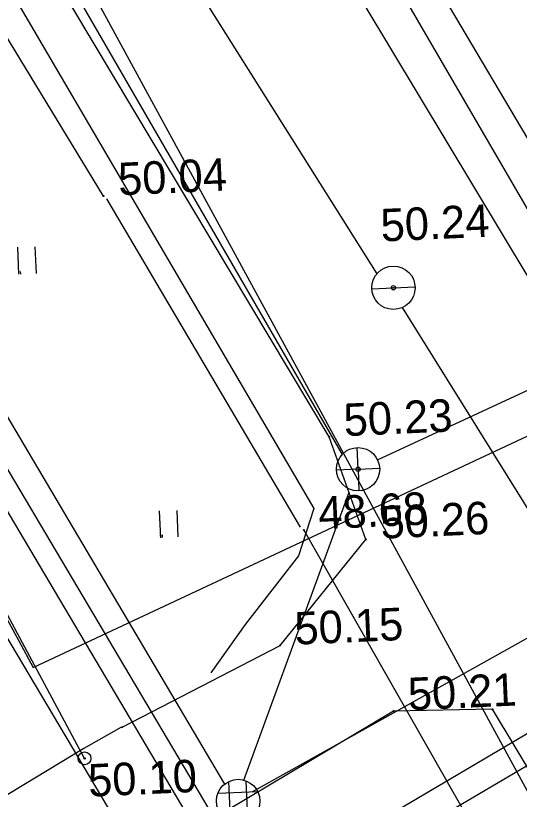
# Model space of a CAD drawing. Extents: x 641407 to 642093, y 6455165 to 6455786.
# Drawn here: x 641558.94 to 641570.56, y 6455662.54 to 6455680.61 of the extents above; entities that cross this region are included whole.
import ezdxf

# ---------------------------------------------------------------- set-up
doc = ezdxf.new("R2010")
doc.units = 0
for name, color, linetype in [('12_MPPOST', 7, 'Continuous'), ('36_SILLAD', 7, 'Continuous'), ('40_KRUNDIPII', 7, 'Continuous'), ('42_JARSAK', 7, 'Continuous'), ('63_KARVUD', 7, 'Continuous'), ('Default', 7, 'Continuous'), ('DETAILID', 7, 'Continuous'), ('KAEV', 7, 'Continuous'), ('KALLAS', 7, 'Continuous'), ('KRUNDIPIIR', 7, 'Continuous'), ('Level 35', 7, 'Continuous'), ('Level 38', 7, 'Continuous'), ('Level 46', 7, 'Continuous'), ('Level 53', 7, 'Continuous'), ('RIST', 7, 'Continuous'), ('TANAV', 7, 'Continuous'), ('TEEAAR', 7, 'Continuous'), ('TEKST', 7, 'Continuous'), ('TRAFO', 7, 'Continuous'), ('VEEKAEV', 7, 'Continuous')]:
    doc.layers.add(name, color=color, linetype=linetype)

# ---------------------------------------------------------------- blocks, each defined once
blk = doc.blocks.new('PUNKT9')
at = {"layer": '12_MPPOST'}
blk.add_circle((0, 0), 10, dxfattribs=at)
blk = doc.blocks.new('VVEEK1')
at = {"layer": 'Default'}
blk.add_line((-50, 0), (50, 0), dxfattribs=at)
blk.add_circle((0, 0), 50, dxfattribs=at)
blk = doc.blocks.new('VKANK4')
at = {"layer": 'Default'}
for q in [(-50, 0), (0, 50), (50, 0), (0, -50)]:
    blk.add_line((0, 0), q, dxfattribs=at)
blk.add_circle((0, 0), 50, dxfattribs=at)
blk = doc.blocks.new('VDREKA')
at = {"layer": 'TEKST'}
for p, q in [((-200, 458), (-200, -458)), ((200, 458), (200, -458)), ((-458, 200), (458, 200)), ((-458, -200), (458, -200))]:
    blk.add_line(p, q, dxfattribs=at)
blk.add_circle((0, 0), 500, dxfattribs=at)
blk = doc.blocks.new('KHEIN6')
at = {"layer": 'Default'}
for p, q in [((0, 62), (0, 0)), ((41, 61), (41, 0))]:
    blk.add_line(p, q, dxfattribs=at)
blk = doc.blocks.new('K_AIP2')
at = {"layer": 'Default'}
blk.add_circle((0, 0), 14.8, dxfattribs=at)
blk = doc.blocks.new('PUNK10')
at = {"layer": '12_MPPOST'}
blk.add_circle((0, 0), 10, dxfattribs=at)
blk = doc.blocks.new('VVEEK2')
at = {"layer": 'DETAILID'}
blk.add_line((-500, 0), (500, 0), dxfattribs=at)
blk.add_circle((0, 0), 500, dxfattribs=at)
blk = doc.blocks.new('VKANK5')
at = {"layer": 'VEEKAEV'}
for q in [(0, 500), (-500, 0), (500, 0), (0, -500)]:
    blk.add_line((0, 0), q, dxfattribs=at)
blk.add_circle((0, 0), 500, dxfattribs=at)
blk = doc.blocks.new('VDREK0')
at = {"layer": 'TEKST'}
for p, q in [((-200, 458), (-200, -458)), ((200, 458), (200, -458)), ((-458, 200), (458, 200)), ((-458, -200), (458, -200))]:
    blk.add_line(p, q, dxfattribs=at)
blk.add_circle((0, 0), 500, dxfattribs=at)
blk = doc.blocks.new('KHEIN7')
at = {"layer": 'TANAV'}
for p, q in [((0, 620.11), (0, 0)), ((405.61, 608.83), (405.61, 0))]:
    blk.add_line(p, q, dxfattribs=at)
blk = doc.blocks.new('K_AIP3')
at = {"layer": 'RIST'}
blk.add_circle((0, 0), 148, dxfattribs=at)

msp = doc.modelspace()

# ---------------------------------------------------------------- linework, layer by layer
at = {"layer": '36_SILLAD'}
for p, q in [((641565.514, 6455660.985), (641585.44, 6455672.707)), ((641565.514, 6455660.985), (641585.44, 6455672.707)), ((641565.835, 6455660.44), (641585.773, 6455672.169)), ((641565.835, 6455660.44), (641585.773, 6455672.169))]:
    msp.add_line(p, q, dxfattribs=at)
for points in [[(641563.774, 6455661.69), (641540.701, 6455700.627), (641530.562, 6455717.889)], [(641563.774, 6455661.69), (641540.701, 6455700.627), (641530.562, 6455717.889)], [(641563.346, 6455661.437), (641540.273, 6455700.374), (641530.133, 6455717.637)], [(641563.346, 6455661.437), (641540.273, 6455700.374), (641530.133, 6455717.637)]]:
    msp.add_lwpolyline(points, dxfattribs=at)
at = {"layer": '40_KRUNDIPII'}
msp.add_lwpolyline([(641543.235, 6455692.383), (641574.693, 6455639.402), (641533.879, 6455623.692), (641514.86, 6455688.57)], close=True, dxfattribs=at)
msp.add_lwpolyline([(641543.235, 6455692.383), (641574.693, 6455639.402), (641533.879, 6455623.692), (641514.86, 6455688.57)], close=True, dxfattribs=at)
at = {"layer": '42_JARSAK'}
for p, q in [((641565.064, 6455685.924), (641586.974, 6455648.207)), ((641565.064, 6455685.924), (641586.974, 6455648.207)), ((641565.064, 6455685.924), (641586.974, 6455648.207)), ((641565.064, 6455685.924), (641586.974, 6455648.207)), ((641580.692, 6455660.988), (641567.554, 6455683.174)), ((641580.692, 6455660.988), (641567.554, 6455683.174)), ((641580.692, 6455660.988), (641567.554, 6455683.174)), ((641580.692, 6455660.988), (641567.554, 6455683.174)), ((641580.692, 6455660.988), (641567.554, 6455683.174)), ((641580.692, 6455660.988), (641567.554, 6455683.174)), ((641580.692, 6455660.988), (641567.554, 6455683.174)), ((641580.692, 6455660.988), (641567.554, 6455683.174))]:
    msp.add_line(p, q, dxfattribs=at)
at = {"layer": 'DETAILID'}
msp.add_line((641567.655, 6455674.335), (641567.655, 6455674.335), dxfattribs=at)
msp.add_line((641567.655, 6455674.335), (641567.655, 6455674.335), dxfattribs=at)
msp.add_line((641567.655, 6455674.335), (641567.655, 6455674.335), dxfattribs=at)
msp.add_line((641567.655, 6455674.335), (641567.655, 6455674.335), dxfattribs=at)
msp.add_line((641567.655, 6455674.335), (641567.655, 6455674.335), dxfattribs=at)
msp.add_line((641567.655, 6455674.335), (641567.655, 6455674.335), dxfattribs=at)
msp.add_line((641567.655, 6455674.335), (641567.655, 6455674.335), dxfattribs=at)
msp.add_line((641567.655, 6455674.335), (641567.655, 6455674.335), dxfattribs=at)
msp.add_line((641567.655, 6455674.335), (641567.655, 6455674.335), dxfattribs=at)
msp.add_line((641567.655, 6455674.335), (641567.655, 6455674.335), dxfattribs=at)
msp.add_line((641567.655, 6455674.335), (641567.655, 6455674.335), dxfattribs=at)
msp.add_line((641567.655, 6455674.335), (641567.655, 6455674.335), dxfattribs=at)
at = {"layer": 'KAEV'}
for p, q in [((641542.904, 6455711.287), (641566.471, 6455670.488)), ((641542.904, 6455711.287), (641566.471, 6455670.488)), ((641567.292, 6455670.365), (641582.518, 6455677.433)), ((641567.292, 6455670.365), (641582.518, 6455677.433)), ((641564.204, 6455662.985), (641566.633, 6455669.623)), ((641564.204, 6455662.985), (641566.633, 6455669.623))]:
    msp.add_line(p, q, dxfattribs=at)
at = {"layer": 'KALLAS'}
for p, q in [((641557.012, 6455684.281), (641565.818, 6455669.244)), ((641557.012, 6455684.281), (641565.818, 6455669.244)), ((641557.012, 6455684.281), (641565.818, 6455669.244)), ((641557.012, 6455684.281), (641565.818, 6455669.244)), ((641566.176, 6455670.897), (641566.176, 6455670.897)), ((641566.176, 6455670.897), (641566.176, 6455670.897)), ((641566.176, 6455670.897), (641566.176, 6455670.897)), ((641566.176, 6455670.897), (641566.176, 6455670.897)), ((641566.176, 6455670.897), (641566.176, 6455670.897)), ((641566.176, 6455670.897), (641566.176, 6455670.897)), ((641566.176, 6455670.897), (641566.176, 6455670.897)), ((641566.176, 6455670.897), (641566.176, 6455670.897)), ((641566.176, 6455670.897), (641566.176, 6455670.897)), ((641566.176, 6455670.897), (641566.176, 6455670.897)), ((641566.176, 6455670.897), (641566.176, 6455670.897)), ((641566.176, 6455670.897), (641566.176, 6455670.897)), ((641565.818, 6455669.244), (641565.471, 6455668.154)), ((641565.818, 6455669.244), (641565.471, 6455668.154)), ((641565.818, 6455669.244), (641565.471, 6455668.154)), ((641565.818, 6455669.244), (641565.471, 6455668.154)), ((641567.024, 6455668.533), (641567.024, 6455668.533)), ((641567.024, 6455668.533), (641567.024, 6455668.533)), ((641567.024, 6455668.533), (641567.024, 6455668.533)), ((641567.024, 6455668.533), (641567.024, 6455668.533)), ((641567.024, 6455668.533), (641567.024, 6455668.533)), ((641567.024, 6455668.533), (641567.024, 6455668.533)), ((641567.024, 6455668.533), (641567.024, 6455668.533)), ((641567.024, 6455668.533), (641567.024, 6455668.533)), ((641567.024, 6455668.533), (641567.024, 6455668.533)), ((641567.024, 6455668.533), (641567.024, 6455668.533)), ((641567.024, 6455668.533), (641567.024, 6455668.533)), ((641567.024, 6455668.533), (641567.024, 6455668.533)), ((641565.471, 6455668.154), (641564.241, 6455666.571)), ((641565.471, 6455668.154), (641564.241, 6455666.571)), ((641565.471, 6455668.154), (641564.241, 6455666.571)), ((641565.471, 6455668.154), (641564.241, 6455666.571)), ((641564.241, 6455666.571), (641563.443, 6455665.46)), ((641564.241, 6455666.571), (641563.443, 6455665.46)), ((641564.241, 6455666.571), (641563.443, 6455665.46)), ((641564.241, 6455666.571), (641563.443, 6455665.46)), ((641565.041, 6455666.089), (641565.041, 6455666.089)), ((641565.041, 6455666.089), (641565.041, 6455666.089)), ((641565.041, 6455666.089), (641565.041, 6455666.089)), ((641565.041, 6455666.089), (641565.041, 6455666.089)), ((641565.041, 6455666.089), (641565.041, 6455666.089)), ((641565.041, 6455666.089), (641565.041, 6455666.089)), ((641565.041, 6455666.089), (641565.041, 6455666.089)), ((641565.041, 6455666.089), (641565.041, 6455666.089)), ((641565.041, 6455666.089), (641565.041, 6455666.089)), ((641565.041, 6455666.089), (641565.041, 6455666.089)), ((641565.041, 6455666.089), (641565.041, 6455666.089)), ((641565.041, 6455666.089), (641565.041, 6455666.089)), ((641567.657, 6455664.576), (641567.657, 6455664.576)), ((641567.657, 6455664.576), (641567.657, 6455664.576)), ((641567.657, 6455664.576), (641567.657, 6455664.576)), ((641567.657, 6455664.576), (641567.657, 6455664.576)), ((641567.657, 6455664.576), (641567.657, 6455664.576)), ((641567.657, 6455664.576), (641567.657, 6455664.576)), ((641567.657, 6455664.576), (641567.657, 6455664.576)), ((641567.657, 6455664.576), (641567.657, 6455664.576)), ((641567.657, 6455664.576), (641567.657, 6455664.576)), ((641567.657, 6455664.576), (641567.657, 6455664.576)), ((641567.657, 6455664.576), (641567.657, 6455664.576)), ((641567.657, 6455664.576), (641567.657, 6455664.576)), ((641569.942, 6455664.616), (641569.942, 6455664.616)), ((641569.942, 6455664.616), (641569.942, 6455664.616)), ((641569.942, 6455664.616), (641569.942, 6455664.616)), ((641569.942, 6455664.616), (641569.942, 6455664.616)), ((641569.942, 6455664.616), (641569.942, 6455664.616)), ((641569.942, 6455664.616), (641569.942, 6455664.616)), ((641569.942, 6455664.616), (641569.942, 6455664.616)), ((641569.942, 6455664.616), (641569.942, 6455664.616)), ((641569.942, 6455664.616), (641569.942, 6455664.616)), ((641569.942, 6455664.616), (641569.942, 6455664.616)), ((641569.942, 6455664.616), (641569.942, 6455664.616)), ((641569.942, 6455664.616), (641569.942, 6455664.616)), ((641561.397, 6455664.201), (641561.397, 6455664.201)), ((641561.397, 6455664.201), (641561.397, 6455664.201)), ((641561.397, 6455664.201), (641561.397, 6455664.201)), ((641561.397, 6455664.201), (641561.397, 6455664.201)), ((641561.397, 6455664.201), (641561.397, 6455664.201)), ((641561.397, 6455664.201), (641561.397, 6455664.201)), ((641561.397, 6455664.201), (641561.397, 6455664.201)), ((641561.397, 6455664.201), (641561.397, 6455664.201)), ((641561.397, 6455664.201), (641561.397, 6455664.201)), ((641561.397, 6455664.201), (641561.397, 6455664.201)), ((641561.397, 6455664.201), (641561.397, 6455664.201)), ((641561.397, 6455664.201), (641561.397, 6455664.201))]:
    msp.add_line(p, q, dxfattribs=at)
for points in [[(641550.247, 6455708.603), (641559.956, 6455692.55), (641572.692, 6455671.369), (641574.59, 6455670.959), (641579.367, 6455671.534), (641579.69, 6455672.07), (641572.187, 6455682.217), (641565.02, 6455692.879)], [(641550.247, 6455708.603), (641559.956, 6455692.55), (641572.692, 6455671.369), (641574.59, 6455670.959), (641579.367, 6455671.534), (641579.69, 6455672.07), (641572.187, 6455682.217), (641565.02, 6455692.879)], [(641550.247, 6455708.603), (641559.956, 6455692.55), (641572.692, 6455671.369), (641574.59, 6455670.959), (641579.367, 6455671.534), (641579.69, 6455672.07), (641572.187, 6455682.217), (641565.02, 6455692.879)], [(641550.247, 6455708.603), (641559.956, 6455692.55), (641572.692, 6455671.369), (641574.59, 6455670.959), (641579.367, 6455671.534), (641579.69, 6455672.07), (641572.187, 6455682.217), (641565.02, 6455692.879)], [(641561.397, 6455664.201), (641565.041, 6455666.089), (641567.024, 6455668.533), (641566.176, 6455670.897), (641549.815, 6455698.239), (641547.103, 6455698.268), (641542.131, 6455696.337)], [(641561.397, 6455664.201), (641565.041, 6455666.089), (641567.024, 6455668.533), (641566.176, 6455670.897), (641549.815, 6455698.239), (641547.103, 6455698.268), (641542.131, 6455696.337)], [(641561.397, 6455664.201), (641565.041, 6455666.089), (641567.024, 6455668.533), (641566.176, 6455670.897), (641549.815, 6455698.239), (641547.103, 6455698.268), (641542.131, 6455696.337)], [(641561.397, 6455664.201), (641565.041, 6455666.089), (641567.024, 6455668.533), (641566.176, 6455670.897), (641549.815, 6455698.239), (641547.103, 6455698.268), (641542.131, 6455696.337)], [(641582.733, 6455643.373), (641569.942, 6455664.616), (641567.657, 6455664.576), (641562.379, 6455661.419)], [(641582.733, 6455643.373), (641569.942, 6455664.616), (641567.657, 6455664.576), (641562.379, 6455661.419)], [(641582.733, 6455643.373), (641569.942, 6455664.616), (641567.657, 6455664.576), (641562.379, 6455661.419)], [(641582.733, 6455643.373), (641569.942, 6455664.616), (641567.657, 6455664.576), (641562.379, 6455661.419)], [(641561.368, 6455664.2), (641560.516, 6455663.714), (641550.786, 6455657.828)], [(641561.368, 6455664.2), (641560.516, 6455663.714), (641550.786, 6455657.828)]]:
    msp.add_lwpolyline(points, dxfattribs=at)
at = {"layer": 'Level 35'}
for p, q in [((641541.519, 6455700.454), (641563.761, 6455662.891)), ((641541.519, 6455700.454), (641563.761, 6455662.891)), ((641564.399, 6455662.716), (641584.629, 6455674.019)), ((641564.399, 6455662.716), (641584.629, 6455674.019))]:
    msp.add_line(p, q, dxfattribs=at)
at = {"layer": 'Level 38'}
msp.add_line((641559.351, 6455665.577), (641583, 6455676.653), dxfattribs=at)
msp.add_line((641559.351, 6455665.577), (641583, 6455676.653), dxfattribs=at)
msp.add_line((641559.351, 6455665.577), (641583, 6455676.653), dxfattribs=at)
msp.add_line((641559.351, 6455665.577), (641583, 6455676.653), dxfattribs=at)
msp.add_open_spline([(641546.287, 6455680.192), (641548.418, 6455680.57), (641550.467, 6455680.266), (641552.113, 6455678.869), (641559.351, 6455665.577)], degree=3, dxfattribs=at)
msp.add_open_spline([(641546.287, 6455680.192), (641548.418, 6455680.57), (641550.467, 6455680.266), (641552.113, 6455678.869), (641559.351, 6455665.577)], degree=3, dxfattribs=at)
msp.add_open_spline([(641546.287, 6455680.192), (641548.418, 6455680.57), (641550.467, 6455680.266), (641552.113, 6455678.869), (641559.351, 6455665.577)], degree=3, dxfattribs=at)
msp.add_open_spline([(641546.287, 6455680.192), (641548.418, 6455680.57), (641550.467, 6455680.266), (641552.113, 6455678.869), (641559.351, 6455665.577)], degree=3, dxfattribs=at)
at = {"layer": 'Level 46'}
msp.add_line((641560.973, 6455676.449), (641560.973, 6455676.449), dxfattribs=at)
msp.add_line((641560.973, 6455676.449), (641560.973, 6455676.449), dxfattribs=at)
msp.add_line((641560.973, 6455676.449), (641560.973, 6455676.449), dxfattribs=at)
msp.add_line((641560.973, 6455676.449), (641560.973, 6455676.449), dxfattribs=at)
msp.add_line((641560.973, 6455676.449), (641560.973, 6455676.449), dxfattribs=at)
msp.add_line((641560.973, 6455676.449), (641560.973, 6455676.449), dxfattribs=at)
at = {"layer": 'Level 53'}
msp.add_lwpolyline([(641540.463, 6455718.332), (641572.291, 6455659.885), (641588.31, 6455633.097)], dxfattribs=at)
msp.add_lwpolyline([(641540.463, 6455718.332), (641572.291, 6455659.885), (641588.31, 6455633.097)], dxfattribs=at)
msp.add_lwpolyline([(641543.235, 6455692.383), (641574.693, 6455639.402), (641533.879, 6455623.692), (641514.86, 6455688.57)], close=True, dxfattribs=at)
msp.add_lwpolyline([(641543.235, 6455692.383), (641574.693, 6455639.402), (641533.879, 6455623.692), (641514.86, 6455688.57)], close=True, dxfattribs=at)
at = {"layer": 'RIST'}
msp.add_line((641560.533, 6455663.484), (641555.783, 6455672.324), dxfattribs=at)
msp.add_line((641560.533, 6455663.484), (641555.783, 6455672.324), dxfattribs=at)
msp.add_line((641560.533, 6455663.484), (641555.783, 6455672.324), dxfattribs=at)
msp.add_line((641560.533, 6455663.484), (641555.783, 6455672.324), dxfattribs=at)
at = {"layer": 'TRAFO'}
for p, q in [((641559.082, 6455687.662), (641567.273, 6455674.657)), ((641559.082, 6455687.662), (641567.273, 6455674.657)), ((641559.082, 6455687.662), (641567.273, 6455674.657)), ((641559.082, 6455687.662), (641567.273, 6455674.657)), ((641565.515, 6455668.818), (641561.047, 6455676.381)), ((641565.515, 6455668.818), (641561.047, 6455676.381)), ((641567.861, 6455673.879), (641574.203, 6455663.683)), ((641567.861, 6455673.879), (641574.203, 6455663.683)), ((641567.861, 6455673.879), (641574.203, 6455663.683)), ((641567.861, 6455673.879), (641574.203, 6455663.683)), ((641565.589, 6455668.75), (641565.589, 6455668.75)), ((641565.589, 6455668.75), (641565.589, 6455668.75)), ((641565.589, 6455668.75), (641565.589, 6455668.75)), ((641569.952, 6455661.099), (641565.589, 6455668.75)), ((641565.589, 6455668.75), (641565.589, 6455668.75)), ((641565.589, 6455668.75), (641565.589, 6455668.75)), ((641565.589, 6455668.75), (641565.589, 6455668.75)), ((641569.952, 6455661.099), (641565.589, 6455668.75))]:
    msp.add_line(p, q, dxfattribs=at)
msp.add_lwpolyline([(641560.973, 6455676.449), (641550.78, 6455693.208), (641541.116, 6455709.944), (641536.332, 6455718.147)], dxfattribs=at)
msp.add_lwpolyline([(641560.973, 6455676.449), (641550.78, 6455693.208), (641541.116, 6455709.944), (641536.332, 6455718.147)], dxfattribs=at)

# ---------------------------------------------------------------- block references
at = {"layer": 'DETAILID', "xscale": 0.0009999011189044575, "yscale": 0.0009999011189044575, "rotation": 2.564087396761455}
for name in ['VVEEK2', 'VVEEK2', 'VVEEK1', 'VVEEK1']:
    msp.add_blockref(name, (641567.655, 6455674.335), dxfattribs=at)
at = {"layer": 'KRUNDIPIIR', "xscale": 0.0009999011189044575, "yscale": 0.0009999011189044575, "rotation": 2.564087396761455}
for name, p in [('PUNKT9', (641560.973, 6455676.449)), ('PUNKT9', (641560.973, 6455676.449)), ('PUNK10', (641560.973, 6455676.449)), ('PUNK10', (641560.973, 6455676.449)), ('PUNKT9', (641567.655, 6455674.335)), ('PUNKT9', (641567.655, 6455674.335)), ('PUNKT9', (641567.655, 6455674.335)), ('PUNKT9', (641567.655, 6455674.335)), ('PUNK10', (641567.655, 6455674.335)), ('PUNK10', (641567.655, 6455674.335)), ('PUNK10', (641567.655, 6455674.335)), ('PUNK10', (641567.655, 6455674.335)), ('PUNKT9', (641566.176, 6455670.897)), ('PUNKT9', (641566.176, 6455670.897)), ('PUNKT9', (641566.176, 6455670.897)), ('PUNKT9', (641566.176, 6455670.897)), ('PUNK10', (641566.176, 6455670.897)), ('PUNK10', (641566.176, 6455670.897)), ('PUNK10', (641566.176, 6455670.897)), ('PUNK10', (641566.176, 6455670.897)), ('PUNKT9', (641565.589, 6455668.75)), ('PUNKT9', (641565.589, 6455668.75)), ('PUNK10', (641565.589, 6455668.75)), ('PUNK10', (641565.589, 6455668.75)), ('PUNKT9', (641567.024, 6455668.533)), ('PUNKT9', (641567.024, 6455668.533)), ('PUNKT9', (641567.024, 6455668.533)), ('PUNKT9', (641567.024, 6455668.533)), ('PUNK10', (641567.024, 6455668.533)), ('PUNK10', (641567.024, 6455668.533)), ('PUNK10', (641567.024, 6455668.533)), ('PUNK10', (641567.024, 6455668.533)), ('PUNKT9', (641565.041, 6455666.089)), ('PUNKT9', (641565.041, 6455666.089)), ('PUNKT9', (641565.041, 6455666.089)), ('PUNKT9', (641565.041, 6455666.089)), ('PUNK10', (641565.041, 6455666.089)), ('PUNK10', (641565.041, 6455666.089)), ('PUNK10', (641565.041, 6455666.089)), ('PUNK10', (641565.041, 6455666.089)), ('PUNKT9', (641567.657, 6455664.576)), ('PUNKT9', (641567.657, 6455664.576)), ('PUNKT9', (641567.657, 6455664.576)), ('PUNKT9', (641567.657, 6455664.576)), ('PUNK10', (641567.657, 6455664.576)), ('PUNK10', (641567.657, 6455664.576)), ('PUNK10', (641567.657, 6455664.576)), ('PUNK10', (641567.657, 6455664.576)), ('PUNKT9', (641569.942, 6455664.616)), ('PUNKT9', (641569.942, 6455664.616)), ('PUNKT9', (641569.942, 6455664.616)), ('PUNKT9', (641569.942, 6455664.616)), ('PUNK10', (641569.942, 6455664.616)), ('PUNK10', (641569.942, 6455664.616)), ('PUNK10', (641569.942, 6455664.616)), ('PUNK10', (641569.942, 6455664.616)), ('PUNKT9', (641561.397, 6455664.201)), ('PUNKT9', (641561.397, 6455664.201)), ('PUNKT9', (641561.397, 6455664.201)), ('PUNKT9', (641561.397, 6455664.201)), ('PUNK10', (641561.397, 6455664.201)), ('PUNK10', (641561.397, 6455664.201)), ('PUNK10', (641561.397, 6455664.201)), ('PUNK10', (641561.397, 6455664.201))]:
    msp.add_blockref(name, p, dxfattribs=at)
at = {"layer": 'RIST', "xscale": 0.0009999011189044575, "yscale": 0.0009999011189044575, "rotation": 2.564087396761455}
for name in ['K_AIP3', 'K_AIP2']:
    msp.add_blockref(name, (641560.533, 6455663.484), dxfattribs=at)
at = {"layer": 'TANAV', "xscale": 0.0009999011189044575, "yscale": 0.0009999011189044575, "rotation": 2.564087396761455}
for name, p in [('KHEIN7', (641559.012, 6455674.649)), ('KHEIN7', (641559.012, 6455674.649)), ('KHEIN6', (641559.012, 6455674.649)), ('KHEIN6', (641559.012, 6455674.649)), ('KHEIN7', (641562.281, 6455668.572)), ('KHEIN7', (641562.281, 6455668.572)), ('KHEIN6', (641562.281, 6455668.572)), ('KHEIN6', (641562.281, 6455668.572))]:
    msp.add_blockref(name, p, dxfattribs=at)
at = {"layer": 'TEKST', "xscale": 0.0009999011189044575, "yscale": 0.0009999011189044575, "rotation": 2.564087396761455}
for name in ['VDREKA', 'VDREKA', 'VDREK0', 'VDREK0']:
    msp.add_blockref(name, (641564.075, 6455662.502), dxfattribs=at)
at = {"layer": 'VEEKAEV', "xscale": 0.0009999011189044575, "yscale": 0.0009999011189044575, "rotation": 2.564087396761455}
for name in ['VKANK5', 'VKANK5', 'VKANK4', 'VKANK4']:
    msp.add_blockref(name, (641566.84, 6455670.15), dxfattribs=at)

# ---------------------------------------------------------------- texts
at = {"layer": '63_KARVUD'}
for s, p in [('50.04', (641561.323, 6455676.465)), ('50.04', (641561.323, 6455676.465)), ('48.68', (641565.939, 6455668.766)), ('48.68', (641565.939, 6455668.766)), ('50.26', (641567.374, 6455668.549)), ('50.26', (641567.374, 6455668.549)), ('50.26', (641567.374, 6455668.549)), ('50.26', (641567.374, 6455668.549)), ('50.15', (641565.39, 6455666.104)), ('50.15', (641565.39, 6455666.104)), ('50.15', (641565.39, 6455666.104)), ('50.15', (641565.39, 6455666.104)), ('50.21', (641568.006, 6455664.592)), ('50.21', (641568.006, 6455664.592)), ('50.21', (641568.006, 6455664.592)), ('50.21', (641568.006, 6455664.592))]:
    msp.add_text(s, height=0.7499, rotation=2.5641, dxfattribs=at).set_placement(p)
at = {"layer": 'TEEAAR'}
for s, p in [('50.24', (641567.378, 6455675.4)), ('50.24', (641567.378, 6455675.4)), ('50.23', (641566.525, 6455670.912)), ('50.23', (641566.525, 6455670.912)), ('50.23', (641566.525, 6455670.912)), ('50.23', (641566.525, 6455670.912)), ('50.10', (641560.631, 6455662.6)), ('50.10', (641560.631, 6455662.6)), ('50.10', (641560.631, 6455662.6)), ('50.10', (641560.631, 6455662.6))]:
    msp.add_text(s, height=0.7499, rotation=2.5641, dxfattribs=at).set_placement(p)

doc.saveas('drawing.dxf')
